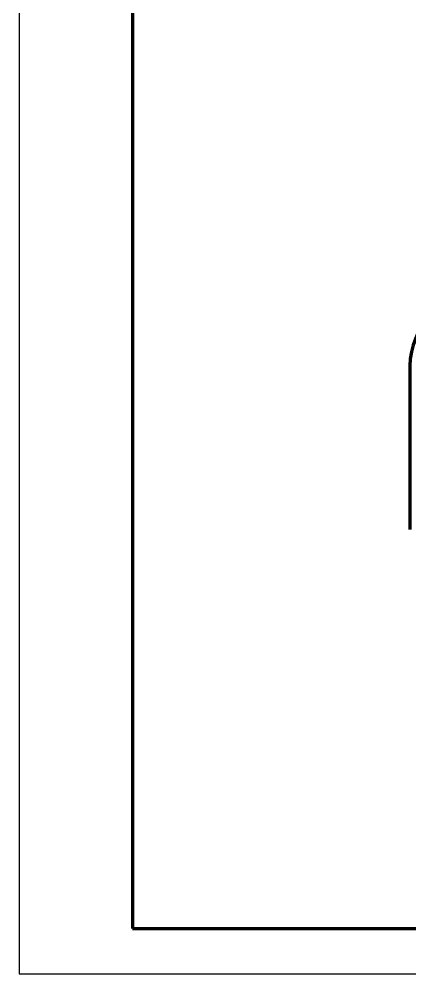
# Model space of a CAD drawing. Header units: millimetres. Extents: x 111 to 705, y -911 to -491.
# Drawn here: x 110.7 to 196.8, y -910.7 to -700.7 of the extents above; entities that cross this region are included whole.
import ezdxf

# ---------------------------------------------------------------- set-up
doc = ezdxf.new("R2010")
doc.units = ezdxf.units.MM
doc.header["$LTSCALE"] = 0.125
doc.linetypes.add('DASHEDX2', pattern=[38.09999942779541, 25.39999961853027, -12.69999980926514])
for name, color, linetype, lineweight in [('粗实线', 7, 'Continuous', 70), ('细实线', 4, 'Continuous', 30), ('虚线', 2, 'DASHEDX2', 30)]:
    doc.layers.add(name, color=color, linetype=linetype, lineweight=lineweight)
doc.layers.get('虚线').off()

# ---------------------------------------------------------------- blocks, each defined once
blk = doc.blocks.new('1')
at = {"layer": '粗实线'}
for p, q in [((135.7357777179233, -500.6951375029849), (135.7357777179233, -900.695137502985)), ((196.79013817704, -776.9668720063369), (196.79013817704, -812.9668720063369)), ((135.7357777179232, -900.695137502985), (694.7357777179234, -900.6951375029852))]:
    blk.add_line(p, q, dxfattribs=at)
blk.add_arc((212.1234715103734, -776.9668720063369), 15.33333333333337, 90, 180, dxfattribs=at)
at = {"layer": '细实线'}
for p, q in [((110.7357777179233, -490.6951375029851), (110.7357777179233, -910.6951375029851)), ((110.7357777179233, -910.6951375029851), (704.7357777179234, -910.6951375029852))]:
    blk.add_line(p, q, dxfattribs=at)

msp = doc.modelspace()

# ---------------------------------------------------------------- block references
at = {"layer": '虚线'}
msp.add_blockref('1', (0, 0), dxfattribs=at)

doc.saveas('drawing.dxf')
